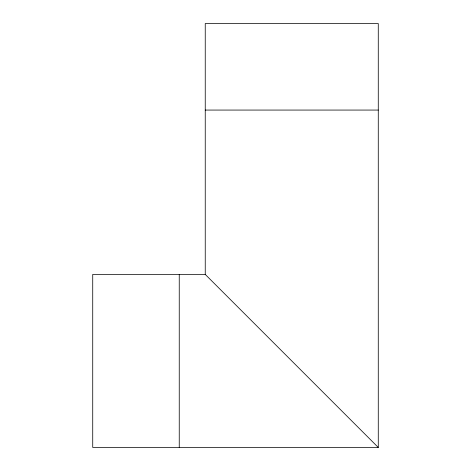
<?xml version="1.0" encoding="UTF-8"?>
<svg xmlns="http://www.w3.org/2000/svg" width="471" height="471" viewBox="0 0 471 471"><rect width="100%" height="100%" fill="white"/><g stroke="black" fill="none" stroke-linecap="round" stroke-linejoin="round"><path stroke-width="0.71" d="M205.244 110.067L378.272 110.067M205.244 274.416L92.728 274.416L92.728 447.45L378.272 447.45L378.272 23.55L205.244 23.55L205.244 274.416L378.272 447.45M179.245 274.416L179.245 447.45"/></g></svg>
